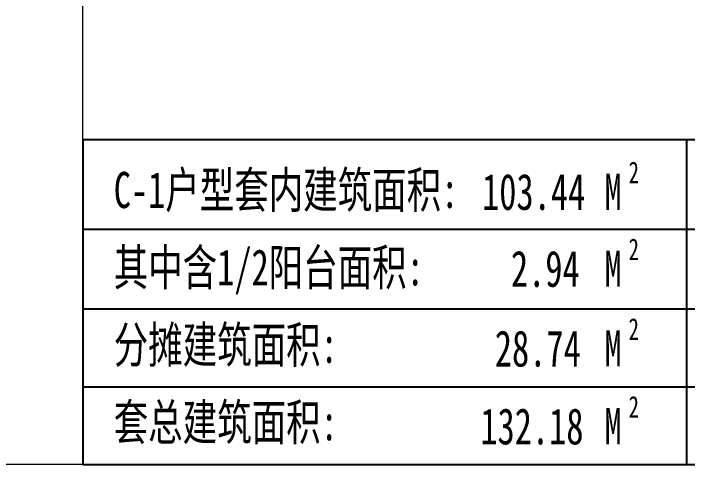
# Model space of a CAD drawing. Extents: x 5432254 to 5695744, y -448727 to -401527.
# Drawn here: x 5635625 to 5652297, y -448727 to -437580 of the extents above; entities that cross this region are included whole.
import ezdxf

# ---------------------------------------------------------------- set-up
doc = ezdxf.new("R2010")
doc.units = 0
doc.layers.get('0').update_dxf_attribs({"linetype": 'CONTINUOUS'})
doc.layers.add('PUB_TEXT', color=7, linetype='CONTINUOUS')
doc.layers.add('看线', color=27, linetype='CONTINUOUS', lineweight=0)
doc.styles.add('黑体', font='SIMHEI.TTF', dxfattribs={"height": 10})

# ---------------------------------------------------------------- blocks, each defined once
blk = doc.blocks.new('A$C411169D1')
at = {"layer": 'PUB_TEXT', "style": '黑体', "width": 0.7}
for s, height, p in [('2', 396, (448, 624)), ('M', 660, (7, 138))]:
    blk.add_text(s, height=height, dxfattribs=at).set_placement(p)

msp = doc.modelspace()

# ---------------------------------------------------------------- linework, layer by layer
for p, q in [((5637339.3, -440696.7), (5665999.1, -440696.7)), ((5637339.3, -442909.5), (5665999.1, -442909.5)), ((5637339.3, -444880.3), (5665999.1, -444880.3)), ((5637339.3, -446803.5), (5665999.1, -446803.5)), ((5637339.3, -448726.7), (5665999.1, -448726.7))]:
    msp.add_line(p, q)
at = {"layer": 'PUB_TEXT'}
for p, q in [((5637339.3, -440696.7), (5637339.3, -448726.7)), ((5652271.4, -440696.7), (5652271.4, -448726.7))]:
    msp.add_line(p, q, dxfattribs=at)
at = {"layer": '看线', "color": 3}
for p, q in [((5637339.3, -448726.7), (5637339.3, -401527.4)), ((5695743.6, -448726.7), (5432924, -448726.7))]:
    msp.add_line(p, q, dxfattribs=at)

# ---------------------------------------------------------------- block references
at = {"layer": 'PUB_TEXT', "xscale": 1.353037508204579, "yscale": 1.353037507738918, "zscale": 1.353037507671694}
for p in [(5650234.3, -442619.4), (5650234.3, -444519.9), (5650234.3, -446490.7), (5650234.3, -448413.9)]:
    msp.add_blockref('A$C411169D1', p, dxfattribs=at)

# ---------------------------------------------------------------- texts
at = {"layer": 'PUB_TEXT', "style": '黑体', "width": 0.7}
for s, height, p in [('C-1户型套内建筑面积:', 893.138, (5638104.6, -442387.4)), ('103.44', 893.14, (5647215.2, -442434.4)), ('其中含1/2阳台面积:', 893.138, (5638104.6, -444300.9)), ('2.94', 893.14, (5647929.4, -444335)), ('分摊建筑面积:', 893.14, (5638104.6, -446214.3)), ('28.74', 893.14, (5647531.1, -446305.8)), ('套总建筑面积:', 893.14, (5638104.6, -448127.7)), ('132.18', 893.14, (5647172.5, -448229))]:
    msp.add_text(s, height=height, dxfattribs=at).set_placement(p)

doc.saveas('drawing.dxf')
